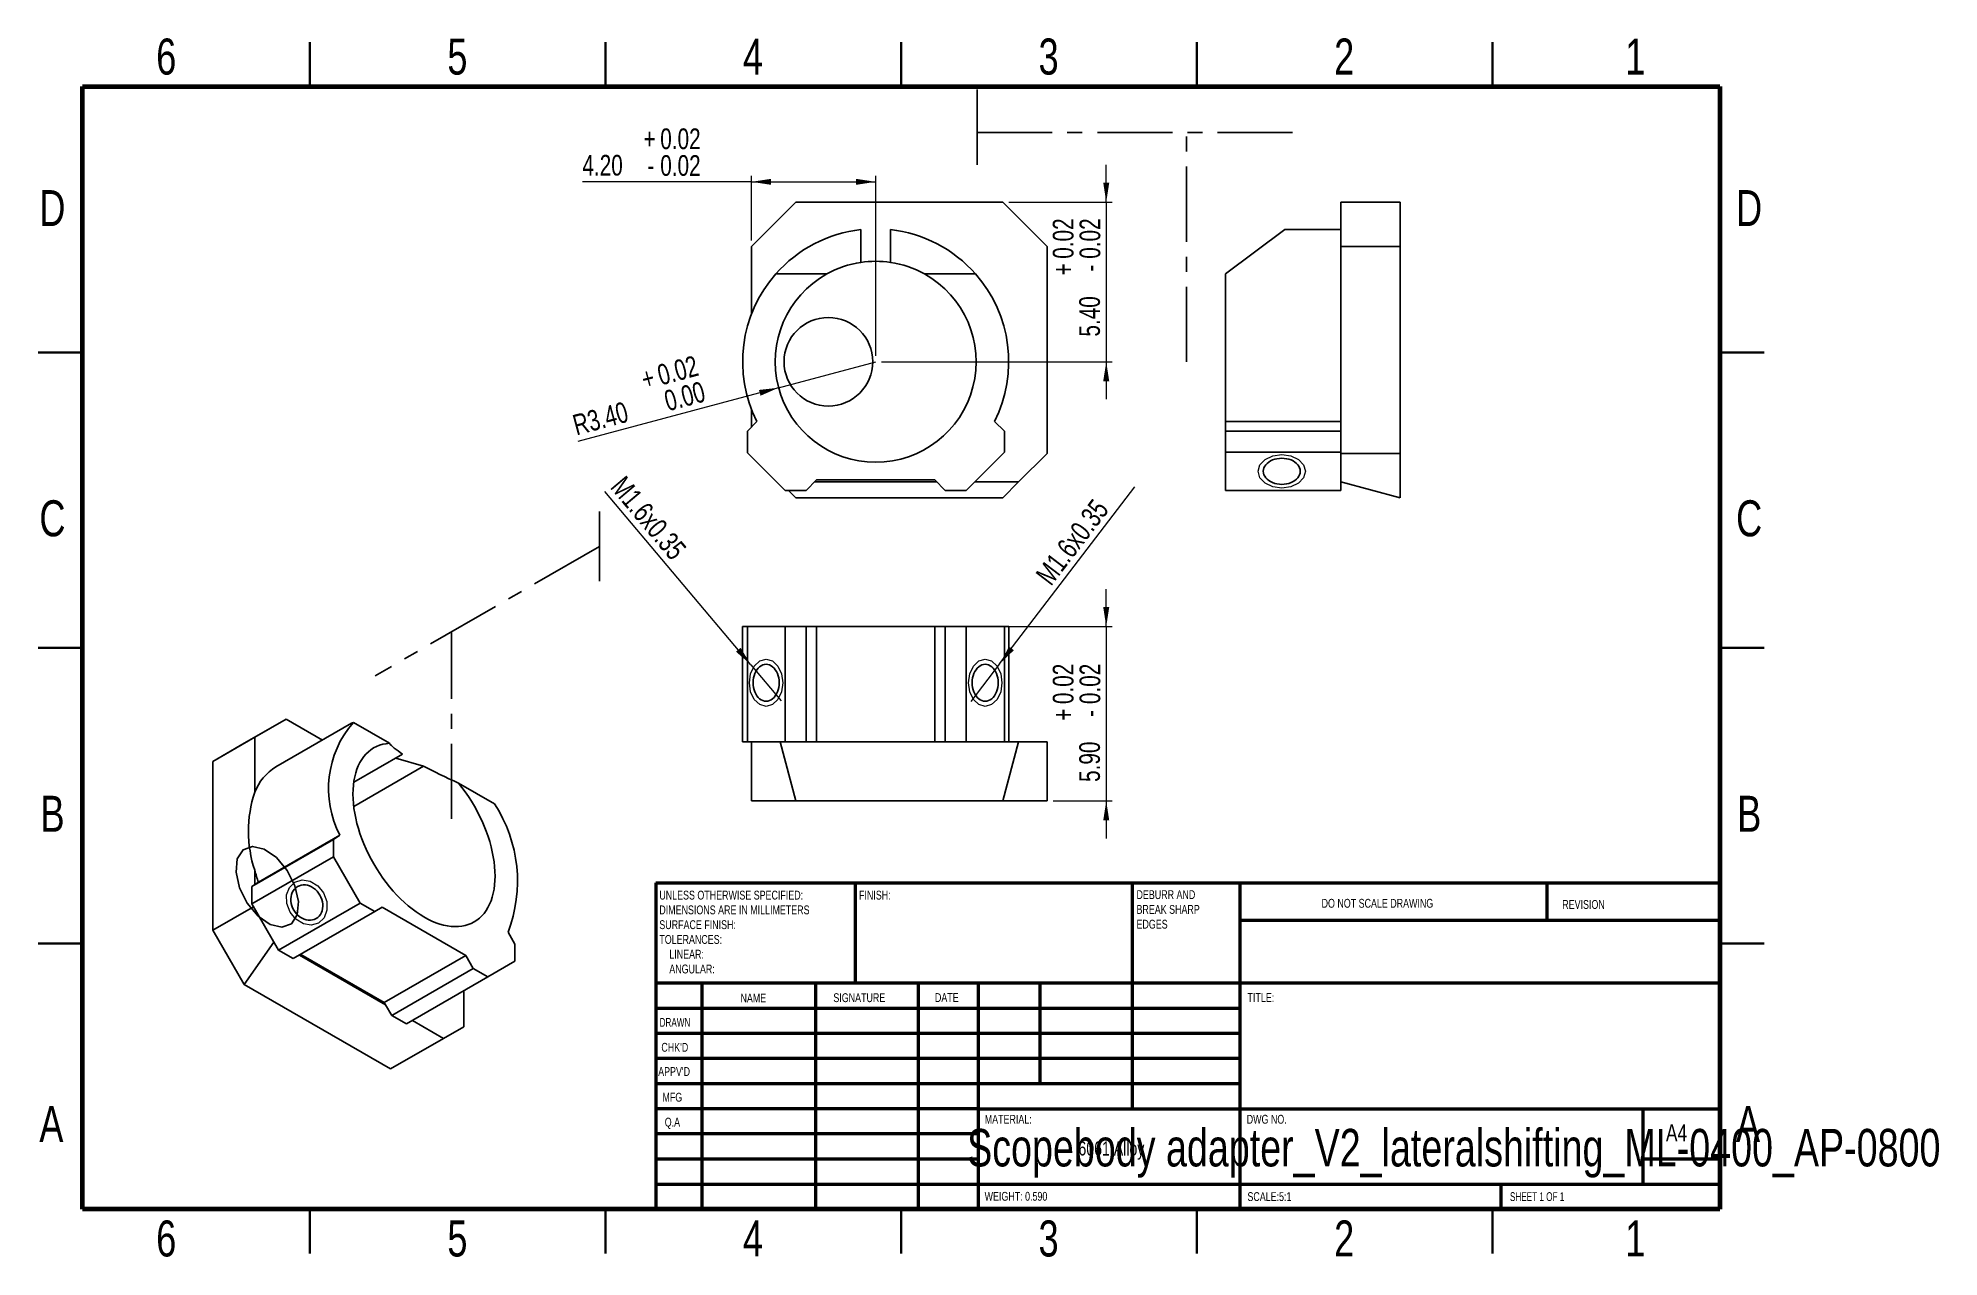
# Model space of a CAD drawing. Header units: millimetres. Extents: x 2 to 324, y 2 to 208.
import ezdxf

# ---------------------------------------------------------------- set-up
doc = ezdxf.new("R2010")
doc.units = ezdxf.units.MM
doc.linetypes.add('CENTERX2', pattern=[20.32, 12.7, -2.54, 2.54, -2.54])
doc.styles.add('SLDTEXTSTYLE0', font='TXT', dxfattribs={"width": 0.75})
doc.styles.add('SLDTEXTSTYLE1', font='TXT', dxfattribs={"width": 0.686449})
doc.styles.add('SLDTEXTSTYLE2', font='TXT', dxfattribs={"width": 0.6875})
doc.dimstyles.new('SLDDIMSTYLE0', dxfattribs={"dimtxt": 3.5, "dimasz": 3.302, "dimexe": 0, "dimexo": 0.0625, "dimgap": 0.875, "dimtad": 1, "dimlfac": 0.2, "dimrnd": 1e-09, "dimzin": 4, "dimdsep": 46, "dimtxsty": 'SLDTEXTSTYLE0', "dimsah": 1, "dimcen": 0.09, "dimadec": 0, "dimazin": 1, "dimtol": 1, "dimtp": 0.02, "dimtm": 0.02, "dimtfac": 1, "dimtofl": 0, "dimtmove": 0, "dimatfit": 3, "dimfxl": 0, "dimfrac": 2, "dimtolj": 1, "dimarcsym": 0})
doc.dimstyles.new('SLDDIMSTYLE1', dxfattribs={"dimtxt": 3.5, "dimasz": 3.302, "dimexe": 0, "dimexo": 0.0625, "dimgap": 0.875, "dimtad": 1, "dimlfac": 0.2, "dimrnd": 1e-09, "dimzin": 4, "dimdsep": 46, "dimtxsty": 'SLDTEXTSTYLE0', "dimsah": 1, "dimcen": 0.09, "dimadec": 0, "dimazin": 1, "dimtol": 1, "dimtp": 0.02, "dimtm": 0.02, "dimtfac": 1, "dimtmove": 0, "dimatfit": 0, "dimfxl": 0, "dimfrac": 2, "dimtolj": 1, "dimarcsym": 0})
doc.dimstyles.new('SLDDIMSTYLE2', dxfattribs={"dimtxt": 3.5, "dimasz": 3.302, "dimexe": 0, "dimexo": 0.0625, "dimgap": 0.875, "dimtad": 1, "dimlfac": 0.2, "dimrnd": 1e-09, "dimzin": 4, "dimdsep": 46, "dimtxsty": 'SLDTEXTSTYLE0', "dimsah": 1, "dimcen": 0, "dimadec": 0, "dimazin": 1, "dimtol": 1, "dimtp": 0.02, "dimtfac": 1, "dimtofl": 0, "dimtmove": 0, "dimatfit": 3, "dimfxl": 0, "dimfrac": 2, "dimtolj": 1, "dimtzin": 0, "dimarcsym": 0})
doc.dimstyles.new('SLDDIMSTYLE3', dxfattribs={"dimtxt": 3.5, "dimasz": 3.302, "dimexe": 0, "dimexo": 0.0625, "dimgap": 0.875, "dimtad": 1, "dimlfac": 0.2, "dimrnd": 1e-09, "dimzin": 12, "dimdsep": 46, "dimtxsty": 'SLDTEXTSTYLE0', "dimblk1": 'NONE', "dimsah": 1, "dimcen": 0, "dimadec": 0, "dimazin": 3, "dimtfac": 1, "dimtmove": 0, "dimatfit": 3, "dimldrblk": 'NONE', "dimfxl": 0, "dimfrac": 2, "dimtolj": 1, "dimtzin": 12, "dimarcsym": 0})

# ---------------------------------------------------------------- blocks, each defined once
blk = doc.blocks.new('SW_NOTE_0')
at = {"color": 0, "linetype": 'Continuous', "lineweight": 0, "char_height": 1.5, "attachment_point": 1, "style": 'SLDTEXTSTYLE0'}
for s, insert in [('UNLESS OTHERWISE SPECIFIED:', (0, 1.93)), ('SURFACE FINISH:', (0, -3.07)), ('DIMENSIONS ARE IN MILLIMETERS', (0, -0.57)), ('TOLERANCES:', (0, -5.57)), ('LINEAR:', (1.69, -8.07)), ('ANGULAR:', (1.69, -10.57))]:
    blk.add_mtext(s, dxfattribs=dict(at, insert=insert))
blk = doc.blocks.new('SW_NOTE_0_1')
at = {"color": 0, "linetype": 'Continuous', "lineweight": 0, "char_height": 1.5, "attachment_point": 1, "style": 'SLDTEXTSTYLE0'}
for s, insert in [('DEBURR AND', (0, 1.93)), ('BREAK SHARP', (0, -0.57)), ('EDGES', (0, -3.07))]:
    blk.add_mtext(s, dxfattribs=dict(at, insert=insert))
blk = doc.blocks.new('_D')
at = {"color": 7, "linetype": 'Continuous', "lineweight": 0}
for p, q in [((123.19, 183.87), (94.58, 183.87)), ((123.19, 173.92), (123.19, 184.87)), ((123.19, 183.87), (144.19, 183.87)), ((144.19, 154.42), (144.19, 184.87))]:
    blk.add_line(p, q, dxfattribs=at)
at = {"color": 7, "linetype": 'Continuous', "lineweight": 18}
for points in [[(123.19, 183.87), (126.49, 183.36), (126.49, 184.37)], [(144.19, 183.87), (140.89, 184.37), (140.89, 183.36)]]:
    blk.add_solid(points, dxfattribs=at)
at = {"color": 7, "linetype": 'Continuous', "lineweight": 18, "char_height": 3.5, "attachment_point": 1, "style": 'SLDTEXTSTYLE0'}
for s, insert in [('0.02', (107.75, 192.9)), ('+', (104.92, 192.9)), ('4.20', (94.58, 188.43)), ('0.02', (107.75, 188.38)), ('-', (105.56, 188.38))]:
    blk.add_mtext(s, dxfattribs=dict(at, insert=insert))
blk = doc.blocks.new('_D_1')
at = {"color": 7, "linetype": 'Continuous', "lineweight": 0}
for p, q in [((183.19, 180.42), (183.19, 186.77)), ((166.69, 180.42), (184.19, 180.42)), ((183.19, 180.42), (183.19, 153.42)), ((145.19, 153.42), (184.19, 153.42)), ((183.19, 153.42), (183.19, 147.07))]:
    blk.add_line(p, q, dxfattribs=at)
at = {"color": 7, "linetype": 'Continuous', "lineweight": 18}
for points in [[(183.19, 180.42), (183.7, 183.72), (182.68, 183.72)], [(183.19, 153.42), (182.68, 150.12), (183.7, 150.12)]]:
    blk.add_solid(points, dxfattribs=at)
at = {"color": 7, "linetype": 'Continuous', "lineweight": 18, "char_height": 3.5, "attachment_point": 1, "rotation": 90, "style": 'SLDTEXTSTYLE0'}
for s, insert in [('0.02', (174.15, 170.85)), ('0.02', (178.68, 170.85)), ('+', (174.15, 168.02)), ('-', (178.68, 168.66)), ('5.40', (178.62, 157.68))]:
    blk.add_mtext(s, dxfattribs=dict(at, insert=insert))
blk = doc.blocks.new('_D_2')
at = {"color": 7, "linetype": 'Continuous', "lineweight": 0}
for q in [(144.19, 153.42), (93.83, 139.93)]:
    blk.add_line((127.77, 149.02), q, dxfattribs=at)
at = {"color": 7, "linetype": 'Continuous', "lineweight": 18}
blk.add_solid([(127.77, 149.02), (124.45, 148.65), (124.71, 147.67)], dxfattribs=at)
at = {"color": 7, "linetype": 'Continuous', "lineweight": 18, "char_height": 3.5, "attachment_point": 1, "rotation": 15, "style": 'SLDTEXTSTYLE0'}
for s, insert in [('0.02', (106.96, 152.77)), ('+', (104.23, 152.04)), ('0.00', (108.13, 148.4)), ('R3.40', (92.66, 144.31))]:
    blk.add_mtext(s, dxfattribs=dict(at, insert=insert))
blk = doc.blocks.new('_D_3')
at = {"color": 7, "linetype": 'Continuous', "lineweight": 0}
for p, q in [((183.19, 108.6), (183.19, 114.95)), ((162.19, 108.6), (184.19, 108.6)), ((183.19, 108.6), (183.19, 79.1)), ((174.19, 79.1), (184.19, 79.1)), ((183.19, 79.1), (183.19, 72.75))]:
    blk.add_line(p, q, dxfattribs=at)
at = {"color": 7, "linetype": 'Continuous', "lineweight": 18}
for points in [[(183.19, 108.6), (183.7, 111.91), (182.68, 111.91)], [(183.19, 79.1), (182.68, 75.8), (183.7, 75.8)]]:
    blk.add_solid(points, dxfattribs=at)
at = {"color": 7, "linetype": 'Continuous', "lineweight": 18, "char_height": 3.5, "attachment_point": 1, "rotation": 90, "style": 'SLDTEXTSTYLE0'}
for s, insert in [('0.02', (174.15, 95.49)), ('0.02', (178.68, 95.49)), ('+', (174.15, 92.66)), ('-', (178.68, 93.3)), ('5.90', (178.62, 82.32))]:
    blk.add_mtext(s, dxfattribs=dict(at, insert=insert))
blk = doc.blocks.new('_D_4')
at = {"color": 7, "linetype": 'Continuous', "lineweight": 0}
for q in [(98.38, 131.49), (128.23, 96.05)]:
    blk.add_line((123.08, 102.16), q, dxfattribs=at)
at = {"color": 7, "linetype": 'Continuous', "lineweight": 18}
blk.add_solid([(123.08, 102.16), (121.34, 105.02), (120.56, 104.36)], dxfattribs=at)
at = {"color": 7, "linetype": 'Continuous', "lineweight": 18, "insert": (101.83, 134.39), "char_height": 3.5, "attachment_point": 1, "rotation": 310.1006, "style": 'SLDTEXTSTYLE0'}
blk.add_mtext('M1.6x0.35', dxfattribs=at)
blk = doc.blocks.new('_None')
blk = doc.blocks.new('_D_5')
at = {"color": 7, "linetype": 'Continuous', "lineweight": 0}
for q in [(188.02, 132.24), (160.3, 95.93)]:
    blk.add_line((165.15, 102.28), q, dxfattribs=at)
at = {"color": 7, "linetype": 'Continuous', "lineweight": 18}
blk.add_solid([(165.15, 102.28), (167.56, 104.6), (166.75, 105.22)], dxfattribs=at)
at = {"color": 7, "linetype": 'Continuous', "lineweight": 18, "insert": (171.06, 117.45), "char_height": 3.5, "attachment_point": 1, "rotation": 52.6419, "style": 'SLDTEXTSTYLE0'}
blk.add_mtext('M1.6x0.35', dxfattribs=at)

msp = doc.modelspace()

# ---------------------------------------------------------------- linework, layer by layer
at = {"color": 7, "linetype": 'Continuous', "lineweight": 35}
for p, q in [((48.5, 200), (48.5, 207.5)), ((98.5, 200), (98.5, 207.5)), ((148.5, 207.5), (148.5, 200)), ((148.5, 200), (148.5, 207.5)), ((198.5, 200), (198.5, 207.5)), ((248.5, 200), (248.5, 207.5)), ((10, 155), (2.5, 155)), ((287, 155), (294.5, 155)), ((2.5, 105), (10, 105)), ((10, 105), (2.5, 105)), ((294.5, 105), (287, 105)), ((287, 105), (294.5, 105)), ((10, 55), (2.5, 55)), ((287, 55), (294.5, 55)), ((48.5, 10), (48.5, 2.5)), ((98.5, 10), (98.5, 2.5)), ((148.5, 2.5), (148.5, 10)), ((148.5, 10), (148.5, 2.5)), ((198.5, 10), (198.5, 2.5)), ((248.5, 10), (248.5, 2.5))]:
    msp.add_line(p, q, dxfattribs=at)
at = {"color": 7, "linetype": 'Continuous', "lineweight": 70}
for p, q in [((10, 10), (10, 200)), ((10, 200), (287, 200)), ((287, 200), (287, 10)), ((287, 10), (10, 10))]:
    msp.add_line(p, q, dxfattribs=at)
at = {"color": 7, "linetype": 'CENTERX2'}
for p, q in [((161.365, 199.469), (161.365, 184.969)), ((161.365, 192.219), (215.029, 192.219)), ((196.771, 153.419), (196.771, 192.219)), ((97.498, 128.104), (97.498, 116.265)), ((97.498, 122.184), (59.552, 100.279)), ((72.463, 76.05), (72.463, 107.732))]:
    msp.add_line(p, q, dxfattribs=at)
at = {"color": 7, "linetype": 'Continuous', "lineweight": 25}
for p, q in [((130.689, 180.419), (123.189, 172.919)), ((130.689, 180.419), (165.689, 180.419)), ((173.189, 172.919), (165.689, 180.419)), ((222.881, 172.919), (222.881, 180.419)), ((222.881, 180.419), (232.881, 180.419)), ((232.881, 180.419), (232.881, 172.919)), ((141.689, 175.779), (141.689, 170.234)), ((146.689, 170.234), (146.689, 175.779)), ((203.381, 168.279), (213.381, 175.779)), ((222.881, 175.779), (213.381, 175.779)), ((123.189, 161.496), (123.189, 172.919)), ((173.189, 172.919), (173.189, 137.919)), ((232.881, 172.919), (222.881, 172.919)), ((222.881, 172.919), (222.881, 137.919)), ((232.881, 172.919), (232.881, 137.919)), ((127.294, 168.279), (135.933, 168.279)), ((152.444, 168.279), (161.083, 168.279)), ((203.381, 143.315), (203.381, 168.279)), ((123.189, 142.364), (123.189, 145.341)), ((124.087, 143.311), (122.516, 141.655)), ((122.516, 141.655), (122.516, 138.023)), ((165.956, 141.651), (164.292, 143.315)), ((165.956, 138.115), (165.956, 141.651)), ((203.381, 143.315), (222.881, 143.315)), ((203.381, 141.651), (203.381, 143.315)), ((203.381, 141.651), (222.881, 141.651)), ((203.381, 138.115), (203.381, 141.651)), ((122.516, 138.023), (128.887, 131.652)), ((159.492, 131.651), (165.956, 138.115)), ((168.368, 133.098), (173.189, 137.919)), ((222.881, 138.115), (203.381, 138.115)), ((203.381, 131.651), (203.381, 138.115)), ((222.881, 137.919), (232.881, 137.919)), ((222.881, 133.098), (222.881, 137.919)), ((232.881, 137.919), (232.881, 130.419)), ((132.422, 131.652), (134.189, 133.419)), ((133.868, 133.098), (154.509, 133.098)), ((134.189, 133.419), (154.189, 133.419)), ((154.189, 133.419), (155.956, 131.651)), ((160.939, 133.098), (168.368, 133.098)), ((165.689, 130.419), (168.368, 133.098)), ((232.881, 130.419), (222.881, 133.098)), ((222.881, 131.651), (222.881, 133.098)), ((128.887, 131.652), (132.422, 131.652)), ((129.455, 131.652), (130.689, 130.419)), ((165.689, 130.419), (130.689, 130.419)), ((155.956, 131.651), (159.492, 131.651)), ((203.381, 131.651), (222.881, 131.651)), ((121.689, 108.605), (121.689, 89.105)), ((121.689, 108.605), (122.516, 108.605)), ((122.516, 108.605), (122.516, 89.105)), ((122.516, 108.605), (128.887, 108.605)), ((128.887, 89.105), (128.887, 108.605)), ((128.887, 108.605), (132.422, 108.605)), ((132.422, 108.605), (132.422, 89.105)), ((132.422, 108.605), (134.189, 108.605)), ((134.189, 108.605), (134.189, 89.105)), ((134.189, 108.605), (154.189, 108.605)), ((154.189, 108.605), (154.189, 89.105)), ((154.189, 108.605), (155.956, 108.605)), ((155.956, 89.105), (155.956, 108.605)), ((155.956, 108.605), (159.492, 108.605)), ((159.492, 108.605), (159.492, 89.105)), ((159.492, 108.605), (165.956, 108.605)), ((165.956, 89.105), (165.956, 108.605)), ((165.956, 108.605), (166.689, 108.605)), ((166.689, 89.105), (166.689, 108.605)), ((37.383, 88.867), (44.454, 92.949)), ((44.454, 92.949), (39.151, 89.887)), ((55.549, 92.266), (42.751, 84.878)), ((44.454, 92.949), (50.593, 89.405)), ((55.843, 92.382), (61.951, 88.856)), ((39.151, 89.887), (32.08, 85.804)), ((32.08, 85.804), (37.383, 88.867)), ((39.151, 80.56), (39.151, 89.887)), ((64.178, 87.039), (55.899, 82.259)), ((121.689, 89.105), (122.516, 89.105)), ((122.516, 89.105), (128.887, 89.105)), ((123.189, 79.105), (123.189, 89.105)), ((128.009, 89.105), (130.689, 79.105)), ((132.422, 89.105), (128.887, 89.105)), ((132.422, 89.105), (133.868, 89.105)), ((133.868, 89.105), (154.509, 89.105)), ((154.509, 89.105), (155.956, 89.105)), ((159.492, 89.105), (155.956, 89.105)), ((159.492, 89.105), (160.939, 89.105)), ((160.939, 89.105), (168.368, 89.105)), ((165.689, 79.105), (168.368, 89.105)), ((168.368, 89.105), (173.189, 89.105)), ((173.189, 89.105), (173.189, 79.105)), ((32.08, 57.226), (32.08, 85.804)), ((55.898, 78.177), (67.714, 84.998)), ((67.714, 84.998), (63, 86.359)), ((73.626, 82.116), (79.735, 78.59)), ((130.689, 79.105), (123.189, 79.105)), ((165.689, 79.105), (130.689, 79.105)), ((173.189, 79.105), (165.689, 79.105)), ((38.675, 64.633), (52.464, 72.593)), ((39.786, 65.344), (53.574, 73.304)), ((53.574, 73.304), (52.464, 72.593)), ((52.464, 72.593), (52.464, 69.627)), ((52.464, 69.627), (38.675, 61.667)), ((52.464, 69.627), (56.968, 61.825)), ((39.151, 64.937), (38.675, 64.633)), ((38.675, 61.667), (38.675, 64.633)), ((39.151, 64.937), (39.151, 67.368)), ((39.786, 65.344), (39.151, 64.937)), ((32.08, 57.226), (38.95, 61.192)), ((38.675, 61.667), (43.18, 53.865)), ((43.18, 53.865), (56.968, 61.825)), ((56.968, 61.825), (59.468, 60.382)), ((59.468, 60.382), (60.718, 61.103)), ((60.718, 61.103), (74.86, 52.939)), ((59.468, 60.382), (45.68, 52.422)), ((37.383, 48.04), (32.08, 57.226)), ((42.412, 55.194), (37.383, 48.04)), ((83.181, 54.857), (82.004, 56.895)), ((83.181, 51.97), (83.181, 54.857)), ((45.68, 52.422), (43.18, 53.865)), ((46.702, 53.012), (61.298, 44.586)), ((46.929, 53.143), (61.071, 44.979)), ((74.86, 52.939), (61.071, 44.979)), ((74.86, 52.939), (76.11, 50.774)), ((78.61, 49.331), (83.181, 51.97)), ((62.321, 42.814), (76.11, 50.774)), ((78.61, 49.331), (64.821, 41.371)), ((76.11, 50.774), (78.61, 49.331)), ((62.132, 33.753), (37.383, 48.04)), ((74.506, 46.962), (74.506, 40.897)), ((61.071, 44.979), (61.298, 44.586)), ((61.298, 44.586), (62.321, 42.814)), ((64.821, 41.371), (62.321, 42.814)), ((65.845, 41.961), (71.098, 38.929)), ((62.132, 33.753), (71.098, 38.929)), ((71.098, 38.929), (74.506, 40.897))]:
    msp.add_line(p, q, dxfattribs=at)
at = {"color": 7, "linetype": 'Continuous', "lineweight": 50}
for p, q in [((107, 65.25), (287, 65.25)), ((107, 65.25), (107, 10)), ((140.8, 48.25), (140.8, 65.25)), ((187.6, 65.25), (187.6, 27)), ((205.8, 65.25), (205.8, 10)), ((257.8, 58.875), (257.8, 65.25)), ((287, 58.875), (205.8, 58.875)), ((287, 48.25), (107, 48.25)), ((114.8, 48.25), (114.8, 10)), ((133.991, 48.25), (133.991, 10)), ((151.399, 48.25), (151.399, 10)), ((161.6, 10), (161.6, 48.25)), ((172, 31.25), (172, 48.25)), ((205.8, 44), (107, 44)), ((205.8, 39.75), (107, 39.75)), ((205.8, 35.5), (107, 35.5)), ((205.8, 31.25), (107, 31.25)), ((161.6, 27), (107, 27)), ((161.6, 27), (287, 27)), ((274, 14.25), (274, 27)), ((161.6, 22.75), (107, 22.75)), ((161.6, 18.5), (107, 18.5)), ((287, 18.5), (274, 18.5)), ((107, 14.25), (287, 14.25)), ((250, 10), (250, 14.25))]:
    msp.add_line(p, q, dxfattribs=at)
at = {"color": 7, "linetype": 'Continuous', "lineweight": 18, "flags": 128}
for points in [[(216.881, 134.883), (216.576, 133.801), (215.709, 132.883), (214.412, 132.27), (212.881, 132.055), (211.35, 132.27), (210.052, 132.883), (209.185, 133.801), (208.881, 134.883), (209.185, 135.966), (210.052, 136.883), (211.35, 137.496), (212.881, 137.712), (214.412, 137.496), (215.709, 136.883), (216.576, 135.966), (216.881, 134.883)], [(125.654, 95.105), (124.572, 95.409), (123.654, 96.276), (123.041, 97.574), (122.826, 99.105), (123.041, 100.636), (123.654, 101.933), (124.572, 102.8), (125.654, 103.105), (126.737, 102.8), (127.654, 101.933), (128.267, 100.636), (128.483, 99.105), (128.267, 97.574), (127.654, 96.276), (126.737, 95.409), (125.654, 95.105)], [(162.724, 95.105), (161.642, 95.409), (160.724, 96.276), (160.111, 97.574), (159.896, 99.105), (160.111, 100.636), (160.724, 101.933), (161.642, 102.8), (162.724, 103.105), (163.806, 102.8), (164.724, 101.933), (165.337, 100.636), (165.553, 99.105), (165.337, 97.574), (164.724, 96.276), (163.806, 95.409), (162.724, 95.105)], [(45.137, 60.273), (44.587, 61.723), (44.551, 63.2), (45.035, 64.481), (45.965, 65.37), (47.2, 65.731), (48.551, 65.51), (49.813, 64.74), (50.794, 63.538), (51.344, 62.088), (51.38, 60.611), (50.896, 59.33), (49.965, 58.441), (48.731, 58.08), (47.38, 58.301), (46.118, 59.071), (45.137, 60.273)]]:
    msp.add_lwpolyline(points, dxfattribs=at)
at = {"color": 7, "linetype": 'Continuous', "lineweight": 25, "flags": 128}
for points in [[(212.881, 137.093), (212.473, 137.074), (212.072, 137.018), (211.685, 136.925), (211.318, 136.797), (210.979, 136.636), (210.671, 136.446), (210.402, 136.228), (210.175, 135.988), (209.994, 135.729), (209.862, 135.455), (209.783, 135.172), (209.756, 134.883), (209.783, 134.595), (209.862, 134.311), (209.994, 134.038), (210.175, 133.778), (210.402, 133.538), (210.671, 133.321), (210.979, 133.13), (211.318, 132.97), (211.685, 132.842), (212.072, 132.749), (212.473, 132.692), (212.881, 132.673), (213.289, 132.692), (213.69, 132.749), (214.077, 132.842), (214.443, 132.97), (214.783, 133.13), (215.091, 133.321), (215.36, 133.538), (215.587, 133.778), (215.768, 134.038), (215.899, 134.311), (215.979, 134.595), (216.006, 134.883), (215.979, 135.172), (215.899, 135.455), (215.768, 135.729), (215.587, 135.988), (215.36, 136.228), (215.091, 136.446), (214.783, 136.636), (214.443, 136.797), (214.077, 136.925), (213.69, 137.018), (213.289, 137.074), (212.881, 137.093)], [(127.864, 99.105), (127.845, 99.513), (127.789, 99.914), (127.696, 100.301), (127.568, 100.667), (127.407, 101.007), (127.217, 101.315), (126.999, 101.584), (126.759, 101.811), (126.5, 101.992), (126.226, 102.123), (125.943, 102.203), (125.654, 102.23), (125.366, 102.203), (125.082, 102.123), (124.809, 101.992), (124.549, 101.811), (124.309, 101.584), (124.092, 101.315), (123.901, 101.007), (123.741, 100.667), (123.613, 100.301), (123.52, 99.914), (123.463, 99.513), (123.445, 99.105), (123.463, 98.697), (123.52, 98.296), (123.613, 97.909), (123.741, 97.542), (123.901, 97.202), (124.092, 96.895), (124.309, 96.626), (124.549, 96.398), (124.809, 96.218), (125.082, 96.086), (125.366, 96.007), (125.654, 95.98), (125.943, 96.007), (126.226, 96.086), (126.5, 96.218), (126.759, 96.398), (126.999, 96.626), (127.217, 96.895), (127.407, 97.202), (127.568, 97.542), (127.696, 97.909), (127.789, 98.296), (127.845, 98.697), (127.864, 99.105)], [(164.934, 99.105), (164.915, 99.513), (164.859, 99.914), (164.766, 100.301), (164.638, 100.667), (164.477, 101.007), (164.287, 101.315), (164.069, 101.584), (163.829, 101.811), (163.57, 101.992), (163.296, 102.123), (163.013, 102.203), (162.724, 102.23), (162.436, 102.203), (162.152, 102.123), (161.878, 101.992), (161.619, 101.811), (161.379, 101.584), (161.162, 101.315), (160.971, 101.007), (160.81, 100.667), (160.683, 100.301), (160.59, 99.914), (160.533, 99.513), (160.514, 99.105), (160.533, 98.697), (160.59, 98.296), (160.683, 97.909), (160.81, 97.542), (160.971, 97.202), (161.162, 96.895), (161.379, 96.626), (161.619, 96.398), (161.878, 96.218), (162.152, 96.086), (162.436, 96.007), (162.724, 95.98), (163.013, 96.007), (163.296, 96.086), (163.57, 96.218), (163.829, 96.398), (164.069, 96.626), (164.287, 96.895), (164.477, 97.202), (164.638, 97.542), (164.766, 97.909), (164.859, 98.296), (164.915, 98.697), (164.934, 99.105)], [(73.626, 82.116), (74.206, 81.385), (74.765, 80.628), (75.303, 79.849), (75.817, 79.049), (76.305, 78.231), (76.767, 77.398), (77.201, 76.553), (77.605, 75.697), (77.978, 74.834), (78.32, 73.966), (78.628, 73.096), (78.902, 72.227), (79.141, 71.362), (79.345, 70.503), (79.512, 69.652), (79.642, 68.814), (79.736, 67.99), (79.791, 67.182), (79.809, 66.394), (79.79, 65.628), (79.732, 64.886), (79.637, 64.17), (79.505, 63.484), (79.336, 62.828), (79.131, 62.206), (78.89, 61.618), (78.614, 61.068), (78.304, 60.556), (77.962, 60.084), (77.587, 59.654), (77.181, 59.266), (76.746, 58.924), (76.283, 58.626), (75.793, 58.375), (75.278, 58.17), (74.74, 58.014), (74.179, 57.905), (73.599, 57.845), (73, 57.834), (72.385, 57.872), (71.756, 57.958), (71.114, 58.093), (70.461, 58.275), (69.801, 58.505), (69.133, 58.781), (68.462, 59.103), (67.789, 59.47), (67.115, 59.881), (66.444, 60.334), (65.777, 60.828), (65.116, 61.361), (64.464, 61.932), (63.822, 62.538), (63.192, 63.179), (62.577, 63.851), (61.978, 64.554), (61.398, 65.284), (60.838, 66.039), (60.299, 66.818), (59.784, 67.617), (59.294, 68.433), (58.831, 69.266), (58.396, 70.111), (57.99, 70.966), (57.616, 71.829), (57.273, 72.697), (56.963, 73.567), (56.687, 74.436), (56.446, 75.301), (56.241, 76.161), (56.072, 77.011), (55.94, 77.851), (55.845, 78.676), (55.788, 79.484), (55.768, 80.273), (55.786, 81.04), (55.842, 81.783), (55.935, 82.5), (56.065, 83.188), (56.232, 83.845), (56.436, 84.469), (56.675, 85.058), (56.949, 85.611), (57.258, 86.125), (57.599, 86.598), (57.972, 87.031), (58.376, 87.42), (58.81, 87.765), (59.272, 88.064), (59.761, 88.318), (60.274, 88.524), (60.812, 88.683), (61.371, 88.794), (61.951, 88.856)], [(49.528, 59.199), (49.803, 59.389), (50.047, 59.622), (50.255, 59.893), (50.423, 60.2), (50.55, 60.535), (50.633, 60.894), (50.67, 61.27), (50.66, 61.657), (50.605, 62.048), (50.504, 62.437), (50.36, 62.817), (50.175, 63.181), (49.952, 63.523), (49.695, 63.838), (49.409, 64.12), (49.098, 64.363), (48.767, 64.565), (48.423, 64.721), (48.071, 64.829), (47.717, 64.887), (47.367, 64.894), (47.028, 64.85), (46.705, 64.755), (46.403, 64.612), (46.128, 64.422), (45.884, 64.189), (45.676, 63.918), (45.507, 63.611), (45.381, 63.276), (45.298, 62.917), (45.261, 62.541), (45.27, 62.154), (45.326, 61.763), (45.427, 61.374), (45.571, 60.994), (45.756, 60.63), (45.979, 60.288), (46.235, 59.973), (46.522, 59.691), (46.833, 59.448), (47.163, 59.246), (47.508, 59.09), (47.86, 58.982), (48.214, 58.924), (48.563, 58.917), (48.903, 58.961), (49.226, 59.056), (49.528, 59.199)]]:
    msp.add_lwpolyline(points, dxfattribs=at)
at = {"color": 7, "linetype": 'Continuous', "flags": 128}
msp.add_lwpolyline([(46.344, 59.857), (45.364, 58.318), (43.762, 57.731), (41.78, 58.186), (39.722, 59.614), (37.899, 61.797), (36.59, 64.403), (35.993, 67.036), (36.201, 69.294), (37.18, 70.833), (38.782, 71.42), (40.764, 70.965), (42.823, 69.537), (44.645, 67.353), (45.955, 64.747), (46.551, 62.115), (46.344, 59.857)], dxfattribs=at)
at = {"color": 7, "linetype": 'Continuous'}
msp.add_circle((136.189, 153.419), 7.5, dxfattribs=at)
at = {"color": 7, "linetype": 'Continuous', "lineweight": 25}
for centre, radius, start, end in [((144.189, 153.419), 22.5, 96.37937, 138.66392), ((144.189, 153.419), 22.5, 41.33608, 83.62063), ((144.189, 153.419), 22.5, 138.66392, 206.69384), ((144.189, 153.419), 17, 119.05456, 60.94544), ((144.189, 153.419), 17, 98.45652, 119.05456), ((144.189, 153.419), 17, 81.54348, 98.45652), ((144.189, 153.419), 17, 60.94544, 81.54348), ((144.189, 153.419), 22.5, 333.31673, 41.33608), ((68.615, 81.19), 16.982, 138.77096, 207.6683), ((47.225, 77.488), 8.639, 121.19166, 159.1687), ((59.208, 73.964), 21.114, 161.79683, 198.20317), ((59.556, 65.513), 24.046, 338.99902, 32.94562), ((71.895, 76.53), 34.002, 195.63166, 199.20676)]:
    msp.add_arc(centre, radius, start, end, dxfattribs=at)
for major_axis, start_param, end_param in [((26.486, -10.575), 2.9835094, 3.0475381), ((20.012, -7.99), 3.3257572, 3.6852609), ((20.012, -7.99), 3.9804491, 4.3399528)]:
    msp.add_ellipse((81.799, 81.44), major_axis=major_axis, ratio=0.119714, start_param=start_param, end_param=end_param, dxfattribs=at)

# ---------------------------------------------------------------- block references
at = {"color": 7, "linetype": 'Continuous', "lineweight": 0}
for name, p in [('SW_NOTE_0', (107.594, 61.987)), ('SW_NOTE_0_1', (188.309, 62.069))]:
    msp.add_blockref(name, p, dxfattribs=at)

# ---------------------------------------------------------------- texts
for s, insert, char_height, attachment_point, style in [('6', (24.189, 208.114), 6.096, 2, 'SLDTEXTSTYLE0'), ('5', (73.439, 208.114), 6.096, 2, 'SLDTEXTSTYLE0'), ('4', (123.439, 208.114), 6.096, 2, 'SLDTEXTSTYLE0'), ('3', (173.439, 208.114), 6.096, 2, 'SLDTEXTSTYLE0'), ('2', (223.439, 208.114), 6.096, 2, 'SLDTEXTSTYLE0'), ('1', (272.689, 208.114), 6.096, 2, 'SLDTEXTSTYLE0'), ('D', (4.93, 182.476), 6.096, 2, 'SLDTEXTSTYLE0'), ('D', (291.93, 182.476), 6.096, 2, 'SLDTEXTSTYLE0'), ('C', (4.937, 129.976), 6.096, 2, 'SLDTEXTSTYLE0'), ('C', (291.937, 129.976), 6.096, 2, 'SLDTEXTSTYLE0'), ('B', (4.953, 79.976), 6.096, 2, 'SLDTEXTSTYLE0'), ('B', (291.953, 79.976), 6.096, 2, 'SLDTEXTSTYLE0'), ('FINISH:', (141.371, 63.919), 1.5, 1, 'SLDTEXTSTYLE0'), ('DO NOT SCALE DRAWING', (219.615, 62.533), 1.5, 1, 'SLDTEXTSTYLE0'), ('REVISION', (260.328, 62.335), 1.5, 1, 'SLDTEXTSTYLE0'), ('NAME', (121.322, 46.501), 1.5, 1, 'SLDTEXTSTYLE0'), ('SIGNATURE', (137.034, 46.562), 1.5, 1, 'SLDTEXTSTYLE0'), ('DATE', (154.215, 46.576), 1.5, 1, 'SLDTEXTSTYLE0'), ('TITLE:', (207.09, 46.576), 1.5, 1, 'SLDTEXTSTYLE0'), ('DRAWN', (107.643, 42.385), 1.5, 1, 'SLDTEXTSTYLE1'), ("CHK'D", (107.939, 38.162), 1.5, 1, 'SLDTEXTSTYLE0'), ("APPV'D", (107.402, 34.066), 1.5, 1, 'SLDTEXTSTYLE0'), ('MFG', (108.124, 29.716), 1.5, 1, 'SLDTEXTSTYLE0'), ('A', (4.757, 27.476), 6.096, 2, 'SLDTEXTSTYLE0'), ('MATERIAL:', (162.646, 25.986), 1.5, 1, 'SLDTEXTSTYLE0'), ('DWG NO.', (206.953, 25.986), 1.5, 1, 'SLDTEXTSTYLE0'), ('A', (291.757, 27.476), 6.096, 2, 'SLDTEXTSTYLE0'), ('Q.A', (108.509, 25.505), 1.5, 1, 'SLDTEXTSTYLE0'), ('Scopebody adapter_V2_lateralshifting_ML-0400_AP-0800', (241.979, 23.607), 6.35, 2, 'SLDTEXTSTYLE0'), ('A4', (277.871, 24.406), 2.9104, 1, 'SLDTEXTSTYLE0'), ('6061 Alloy', (184.065, 21.486), 2.3813, 2, 'SLDTEXTSTYLE0'), ('WEIGHT: 0.590', (162.618, 12.949), 1.4986, 1, 'SLDTEXTSTYLE0'), ('SCALE:5:1', (207.074, 12.9), 1.5, 1, 'SLDTEXTSTYLE0'), ('SHEET 1 OF 1', (251.478, 12.9), 1.5, 1, 'SLDTEXTSTYLE2'), ('6', (24.189, 8.114), 6.096, 2, 'SLDTEXTSTYLE0'), ('5', (73.439, 8.114), 6.096, 2, 'SLDTEXTSTYLE0'), ('4', (123.439, 8.114), 6.096, 2, 'SLDTEXTSTYLE0'), ('3', (173.439, 8.114), 6.096, 2, 'SLDTEXTSTYLE0'), ('2', (223.439, 8.114), 6.096, 2, 'SLDTEXTSTYLE0'), ('1', (272.689, 8.114), 6.096, 2, 'SLDTEXTSTYLE0')]:
    msp.add_mtext(s, dxfattribs=dict(at, insert=insert, char_height=char_height, attachment_point=attachment_point, style=style))

# ---------------------------------------------------------------- dimensions: what is measured, and where the dimension line sits
at = {"color": 7, "linetype": 'Continuous', "lineweight": 18}
dim = msp.add_linear_dim(base=(144.189, 183.866), p1=(123.189, 172.919), p2=(144.189, 153.419), dimstyle='SLDDIMSTYLE0', dxfattribs=at)
dim.commit()
dim.dimension.update_dxf_attribs({"geometry": '_D', "text_midpoint": (105.689, 183.866), "dimtype": 160})
for base, p1, p2, picture, middle in [((183.189, 153.419), (165.689, 180.419), (144.189, 153.419), '_D_1', (183.189, 168.793)), ((183.189, 79.105), (161.189, 108.605), (173.189, 79.105), '_D_3', (183.189, 93.43))]:
    dim = msp.add_linear_dim(base=base, p1=p1, p2=p2, angle=90, dimstyle='SLDDIMSTYLE1', dxfattribs=at)
    dim.commit()
    dim.dimension.update_dxf_attribs({"geometry": picture, "text_midpoint": middle, "dimtype": 160})
dim = msp.add_radius_dim(center=(144.189, 153.419), mpoint=(127.768, 149.019), dimstyle='SLDDIMSTYLE2', dxfattribs=at)
dim.commit()
dim.dimension.update_dxf_attribs({"geometry": '_D_2', "text_midpoint": (105.689, 143.103), "dimtype": 164})
for p1, p2, picture, middle in [((160.297, 95.925), (165.151, 102.284), '_D_5', (181.405, 123.575)), ((128.231, 96.045), (123.078, 102.164), '_D_4', (105.405, 123.151))]:
    dim = msp.add_diameter_dim_2p(p1=p1, p2=p2, text='M1.6x0.35', dimstyle='SLDDIMSTYLE3', override={"dimpost": '<>'}, dxfattribs=at)
    dim.commit()
    dim.dimension.update_dxf_attribs({"geometry": picture, "text_midpoint": middle, "dimtype": 163})

doc.saveas('drawing.dxf')
